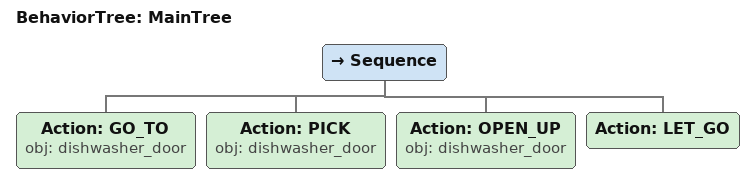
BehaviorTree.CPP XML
<root main_tree_to_execute="MainTree">
  <BehaviorTree ID="MainTree">
    <Sequence>
      <!-- Go to dishwasher_door -->
      <Action ID="GO_TO" obj="dishwasher_door" />
      <!-- Pick dishwasher_door -->
      <Action ID="PICK" obj="dishwasher_door" />
      <!-- Open up dishwasher_door -->
      <Action ID="OPEN_UP" obj="dishwasher_door" />
      <!-- Let go -->
      <Action ID="LET_GO" />
    </Sequence>
  </BehaviorTree>
</root>
